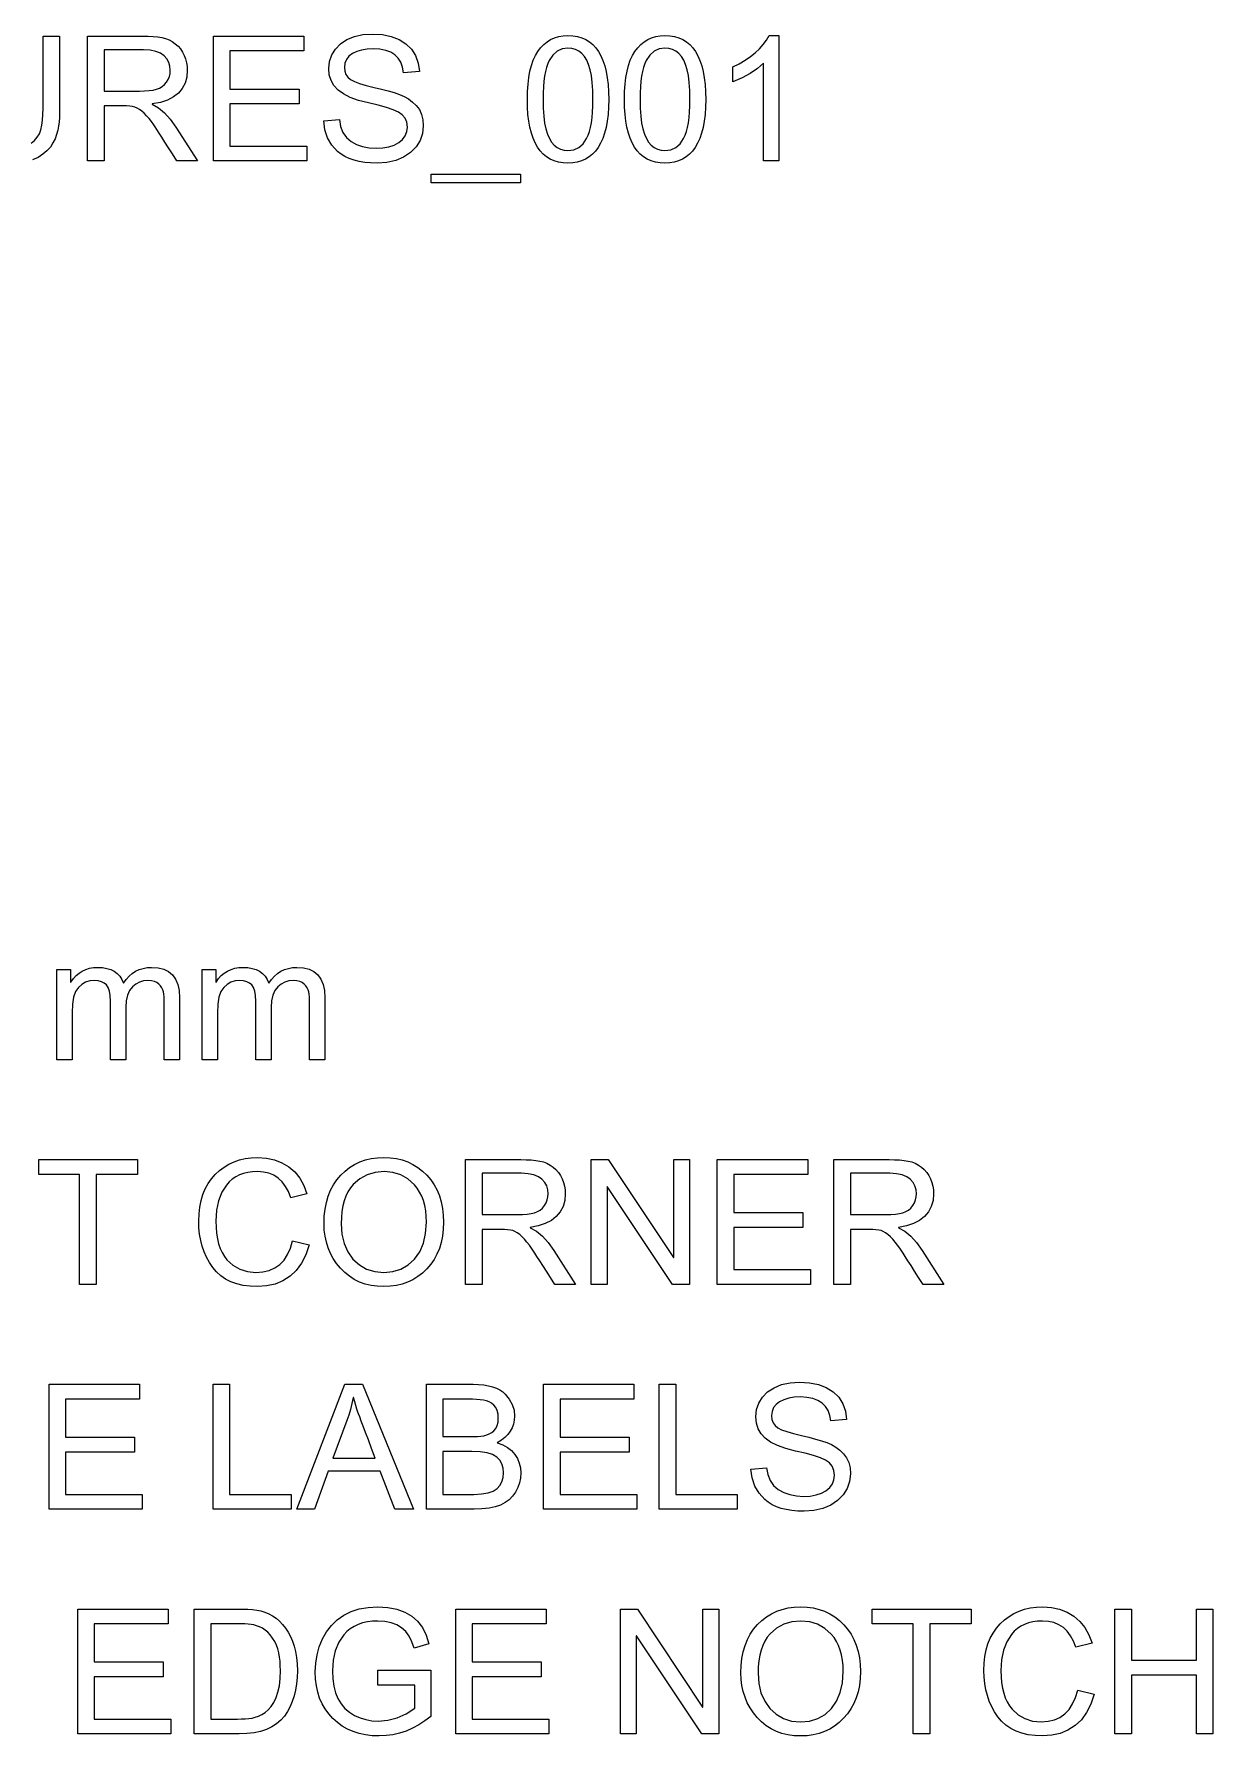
# Model space of a CAD drawing. Header units: millimetres. Extents: x 0 to 180, y 0 to 190.
# Drawn here: x 90 to 137.2, y 121.9 to 190.1 of the extents above; entities that cross this region are included whole.
import ezdxf

# ---------------------------------------------------------------- set-up
doc = ezdxf.new("R2010")
doc.units = ezdxf.units.MM
doc.layers.add('TEXT', color=7, linetype='CONTINUOUS')

msp = doc.modelspace()

# ---------------------------------------------------------------- linework, layer by layer
at = {"layer": 'TEXT'}
for points in [[(89.901, 185.713), (90.035, 185.822), (90.143, 185.948), (90.226, 186.09), (90.283, 186.25), (90.322, 186.43), (90.35, 186.635), (90.366, 186.864), (90.372, 187.118), (90.372, 190), (91.037, 190), (91.037, 187.108)], [(96.562, 185), (95.73, 185), (95.552, 185.281), (95.392, 185.533), (95.249, 185.757), (95.124, 185.952), (95.017, 186.119), (94.928, 186.258), (94.856, 186.368), (94.802, 186.45), (94.711, 186.579), (94.617, 186.7), (94.52, 186.811), (94.422, 186.912), (94.324, 186.999), (94.228, 187.069), (94.136, 187.121), (94.047, 187.156), (93.952, 187.178), (93.843, 187.194), (93.719, 187.203), (93.581, 187.207), (92.817, 187.207), (92.817, 185), (92.156, 185), (92.156, 190), (94.369, 190), (94.587, 189.996), (94.786, 189.986), (94.967, 189.967), (95.13, 189.942), (95.278, 189.905), (95.418, 189.852), (95.548, 189.783), (95.668, 189.698), (95.778, 189.599), (95.874, 189.488), (95.956, 189.365), (96.025, 189.229), (96.079, 189.086), (96.118, 188.938), (96.142, 188.787), (96.149, 188.632), (96.127, 188.363), (96.06, 188.122), (95.948, 187.908), (95.791, 187.722), (95.592, 187.565), (95.351, 187.44), (95.07, 187.347), (94.748, 187.285), (94.748, 187.271), (94.994, 187.131), (95.234, 186.933), (95.465, 186.676), (95.689, 186.361), (96.562, 185)], [(100.928, 185), (97.193, 185), (97.193, 190), (100.812, 190), (100.812, 189.407), (97.855, 189.407), (97.855, 187.879), (100.621, 187.879), (100.621, 187.285), (97.855, 187.285), (97.855, 185.593), (100.928, 185.593), (100.928, 185)], [(104.806, 188.533), (104.769, 188.757), (104.699, 188.952), (104.596, 189.116), (104.461, 189.251), (104.293, 189.357), (104.092, 189.432), (103.858, 189.477), (103.591, 189.492), (103.348, 189.48), (103.128, 189.444), (102.931, 189.384), (102.759, 189.301), (102.619, 189.194), (102.519, 189.066), (102.459, 188.916), (102.439, 188.745), (102.454, 188.593), (102.5, 188.462), (102.578, 188.352), (102.686, 188.262), (102.838, 188.183), (103.046, 188.104), (103.311, 188.025), (103.632, 187.947), (103.928, 187.878), (104.196, 187.809), (104.435, 187.738), (104.645, 187.667), (104.834, 187.586), (105.009, 187.484), (105.17, 187.363), (105.317, 187.222), (105.44, 187.058), (105.527, 186.869), (105.579, 186.653), (105.597, 186.412), (105.565, 186.103), (105.469, 185.822), (105.308, 185.568), (105.084, 185.341), (104.807, 185.155), (104.492, 185.021), (104.138, 184.941), (103.745, 184.915), (103.49, 184.922), (103.251, 184.944), (103.029, 184.981), (102.824, 185.032), (102.635, 185.099), (102.462, 185.179), (102.307, 185.275), (102.167, 185.385), (101.936, 185.638), (101.767, 185.926), (101.659, 186.249), (101.613, 186.606), (102.241, 186.661), (102.286, 186.381), (102.379, 186.142), (102.518, 185.944), (102.705, 185.786), (102.925, 185.666), (103.168, 185.58), (103.432, 185.529), (103.718, 185.512), (103.982, 185.526), (104.22, 185.569), (104.432, 185.64), (104.616, 185.74), (104.766, 185.865), (104.873, 186.01), (104.938, 186.175), (104.959, 186.361), (104.937, 186.552), (104.87, 186.715), (104.758, 186.85), (104.601, 186.958), (104.392, 187.051), (104.121, 187.144), (103.79, 187.236), (103.399, 187.328), (103.006, 187.428), (102.673, 187.547), (102.398, 187.685), (102.183, 187.841), (102.02, 188.019), (101.904, 188.221), (101.834, 188.449), (101.811, 188.701), (101.84, 188.988), (101.929, 189.249), (102.076, 189.484), (102.282, 189.693), (102.538, 189.865), (102.838, 189.987), (103.18, 190.061), (103.564, 190.085), (103.96, 190.061), (104.315, 189.988), (104.629, 189.866), (104.903, 189.695), (105.126, 189.479), (105.29, 189.222), (105.395, 188.924), (105.44, 188.585), (104.806, 188.533)], [(111.392, 190.024), (111.589, 190.014), (111.774, 189.984), (111.946, 189.934), (112.105, 189.864), (112.251, 189.774), (112.385, 189.664), (112.506, 189.534), (112.614, 189.384), (112.71, 189.215), (112.793, 189.025), (112.863, 188.815), (112.92, 188.585), (112.965, 188.335), (112.996, 188.065), (113.015, 187.776), (113.022, 187.466), (113.015, 187.153), (112.996, 186.861), (112.963, 186.59), (112.917, 186.339), (112.857, 186.109), (112.785, 185.9), (112.699, 185.712), (112.601, 185.544), (112.49, 185.397), (112.367, 185.269), (112.233, 185.161), (112.088, 185.072), (111.931, 185.003), (111.763, 184.954), (111.583, 184.925), (111.392, 184.915), (111.195, 184.925), (111.01, 184.955), (110.839, 185.004), (110.68, 185.074), (110.534, 185.164), (110.4, 185.273), (110.279, 185.403), (110.171, 185.553), (110.076, 185.722), (109.993, 185.911), (109.924, 186.121), (109.866, 186.35), (109.822, 186.599), (109.79, 186.868), (109.771, 187.157), (109.765, 187.466), (109.771, 187.779), (109.791, 188.071), (109.824, 188.343), (109.87, 188.594), (109.929, 188.824), (110.002, 189.034), (110.087, 189.223), (110.186, 189.391), (110.297, 189.539), (110.419, 189.668), (110.553, 189.777), (110.698, 189.866), (110.854, 189.935), (111.022, 189.984), (111.201, 190.014), (111.392, 190.024)], [(111.392, 185.42), (111.624, 185.449), (111.826, 185.539), (111.997, 185.689), (112.138, 185.899), (112.198, 186.028), (112.249, 186.176), (112.292, 186.344), (112.328, 186.53), (112.355, 186.736), (112.375, 186.96), (112.387, 187.203), (112.391, 187.466), (112.384, 187.824), (112.363, 188.142), (112.329, 188.42), (112.28, 188.658), (112.218, 188.861), (112.141, 189.037), (112.05, 189.185), (111.946, 189.306), (111.827, 189.399), (111.694, 189.466), (111.546, 189.506), (111.385, 189.519), (111.153, 189.489), (110.952, 189.397), (110.781, 189.245), (110.641, 189.031), (110.583, 188.9), (110.532, 188.751), (110.489, 188.583), (110.454, 188.396), (110.427, 188.191), (110.408, 187.968), (110.396, 187.726), (110.392, 187.466), (110.399, 187.112), (110.42, 186.797), (110.456, 186.52), (110.505, 186.282), (110.568, 186.078), (110.645, 185.902), (110.735, 185.753), (110.839, 185.633), (110.957, 185.539), (111.088, 185.473), (111.233, 185.433), (111.392, 185.42)], [(115.276, 190.024), (115.474, 190.014), (115.658, 189.984), (115.83, 189.934), (115.99, 189.864), (116.136, 189.774), (116.27, 189.664), (116.391, 189.534), (116.499, 189.384), (116.595, 189.215), (116.677, 189.025), (116.747, 188.815), (116.805, 188.585), (116.849, 188.335), (116.881, 188.065), (116.9, 187.776), (116.907, 187.466), (116.9, 187.153), (116.88, 186.861), (116.847, 186.59), (116.801, 186.339), (116.742, 186.109), (116.67, 185.9), (116.584, 185.712), (116.485, 185.544), (116.374, 185.397), (116.252, 185.269), (116.118, 185.161), (115.972, 185.072), (115.816, 185.003), (115.647, 184.954), (115.467, 184.925), (115.276, 184.915), (115.079, 184.925), (114.895, 184.955), (114.723, 185.004), (114.565, 185.074), (114.418, 185.164), (114.285, 185.273), (114.164, 185.403), (114.056, 185.553), (113.961, 185.722), (113.878, 185.911), (113.808, 186.121), (113.751, 186.35), (113.707, 186.599), (113.675, 186.868), (113.656, 187.157), (113.649, 187.466), (113.656, 187.779), (113.676, 188.071), (113.709, 188.343), (113.755, 188.594), (113.814, 188.824), (113.886, 189.034), (113.972, 189.223), (114.071, 189.391), (114.182, 189.539), (114.304, 189.668), (114.438, 189.777), (114.583, 189.866), (114.739, 189.935), (114.907, 189.984), (115.086, 190.014), (115.276, 190.024)], [(115.276, 185.42), (115.508, 185.449), (115.71, 185.539), (115.882, 185.689), (116.023, 185.899), (116.082, 186.028), (116.134, 186.176), (116.177, 186.344), (116.212, 186.53), (116.24, 186.736), (116.26, 186.96), (116.272, 187.203), (116.276, 187.466), (116.269, 187.824), (116.248, 188.142), (116.213, 188.42), (116.165, 188.658), (116.102, 188.861), (116.026, 189.037), (115.935, 189.185), (115.83, 189.306), (115.712, 189.399), (115.579, 189.466), (115.431, 189.506), (115.269, 189.519), (115.038, 189.489), (114.836, 189.397), (114.666, 189.245), (114.526, 189.031), (114.468, 188.9), (114.417, 188.751), (114.374, 188.583), (114.339, 188.396), (114.312, 188.191), (114.293, 187.968), (114.281, 187.726), (114.277, 187.466), (114.284, 187.112), (114.305, 186.797), (114.34, 186.52), (114.389, 186.282), (114.453, 186.078), (114.529, 185.902), (114.62, 185.753), (114.724, 185.633), (114.841, 185.539), (114.973, 185.473), (115.118, 185.433), (115.276, 185.42)], [(119.84, 185), (119.226, 185), (119.226, 188.912), (118.976, 188.702), (118.688, 188.509), (118.361, 188.332), (117.995, 188.172), (117.995, 188.765), (118.249, 188.896), (118.483, 189.035), (118.695, 189.181), (118.886, 189.334), (119.057, 189.495), (119.206, 189.664), (119.334, 189.84), (119.441, 190.024), (119.84, 190.024), (119.84, 185)], [(92.817, 187.8), (94.236, 187.8), (94.44, 187.805), (94.621, 187.818), (94.78, 187.841), (94.916, 187.873), (95.035, 187.919), (95.142, 187.981), (95.236, 188.061), (95.317, 188.158), (95.383, 188.267), (95.43, 188.383), (95.458, 188.504), (95.467, 188.632), (95.452, 188.796), (95.405, 188.948), (95.327, 189.086), (95.218, 189.212), (95.074, 189.317), (94.888, 189.391), (94.663, 189.436), (94.396, 189.451), (92.817, 189.451), (92.817, 187.8)], [(91.037, 187.108), (91.034, 186.919), (91.026, 186.737), (91.013, 186.562), (90.994, 186.395), (90.964, 186.23), (90.917, 186.063), (90.852, 185.893), (90.769, 185.721), (90.664, 185.556), (90.53, 185.404), (90.367, 185.267), (90.176, 185.145), (89.953, 185.044)], [(109.492, 184.127), (105.917, 184.127), (105.917, 184.475), (109.492, 184.475), (109.492, 184.127)], [(95.839, 149), (95.225, 149), (95.225, 151.285), (95.223, 151.407), (95.217, 151.519), (95.206, 151.622), (95.191, 151.717), (95.167, 151.804), (95.13, 151.885), (95.079, 151.962), (95.015, 152.034), (94.935, 152.094), (94.834, 152.137), (94.714, 152.163), (94.574, 152.172), (94.399, 152.156), (94.237, 152.109), (94.087, 152.03), (93.95, 151.92), (93.835, 151.774), (93.753, 151.589), (93.703, 151.364), (93.687, 151.101), (93.687, 149), (93.073, 149), (93.073, 151.353), (93.063, 151.57), (93.032, 151.75), (92.98, 151.892), (92.908, 151.998), (92.816, 152.074), (92.708, 152.128), (92.582, 152.161), (92.439, 152.172), (92.25, 152.155), (92.078, 152.104), (91.925, 152.018), (91.789, 151.899), (91.678, 151.733), (91.598, 151.508), (91.551, 151.223), (91.535, 150.879), (91.535, 149), (90.921, 149), (90.921, 152.619), (91.473, 152.619), (91.473, 152.114), (91.487, 152.114), (91.585, 152.251), (91.693, 152.371), (91.812, 152.471), (91.942, 152.554), (92.082, 152.618), (92.233, 152.664), (92.395, 152.691), (92.568, 152.701), (92.759, 152.691), (92.932, 152.661), (93.087, 152.611), (93.225, 152.542), (93.345, 152.453), (93.447, 152.344), (93.531, 152.215), (93.598, 152.066), (93.704, 152.215), (93.819, 152.344), (93.944, 152.453), (94.078, 152.542), (94.223, 152.611), (94.376, 152.661), (94.54, 152.691), (94.714, 152.701), (94.977, 152.682), (95.206, 152.625), (95.399, 152.53), (95.558, 152.397), (95.681, 152.226), (95.769, 152.018), (95.821, 151.771), (95.839, 151.486), (95.839, 149)], [(101.658, 149), (101.044, 149), (101.044, 151.285), (101.042, 151.407), (101.035, 151.519), (101.024, 151.622), (101.01, 151.717), (100.986, 151.804), (100.949, 151.885), (100.898, 151.962), (100.834, 152.034), (100.753, 152.094), (100.653, 152.137), (100.532, 152.163), (100.392, 152.172), (100.218, 152.156), (100.055, 152.109), (99.906, 152.03), (99.768, 151.92), (99.653, 151.774), (99.571, 151.589), (99.522, 151.364), (99.505, 151.101), (99.505, 149), (98.892, 149), (98.892, 151.353), (98.881, 151.57), (98.85, 151.75), (98.798, 151.892), (98.726, 151.998), (98.635, 152.074), (98.526, 152.128), (98.4, 152.161), (98.257, 152.172), (98.068, 152.155), (97.897, 152.104), (97.743, 152.018), (97.607, 151.899), (97.496, 151.733), (97.417, 151.508), (97.369, 151.223), (97.353, 150.879), (97.353, 149), (96.739, 149), (96.739, 152.619), (97.292, 152.619), (97.292, 152.114), (97.306, 152.114), (97.403, 152.251), (97.511, 152.371), (97.63, 152.471), (97.76, 152.554), (97.901, 152.618), (98.052, 152.664), (98.214, 152.691), (98.387, 152.701), (98.577, 152.691), (98.75, 152.661), (98.906, 152.611), (99.043, 152.542), (99.163, 152.453), (99.265, 152.344), (99.35, 152.215), (99.417, 152.066), (99.522, 152.215), (99.637, 152.344), (99.762, 152.453), (99.897, 152.542), (100.041, 152.611), (100.195, 152.661), (100.359, 152.691), (100.532, 152.701), (100.796, 152.682), (101.024, 152.625), (101.218, 152.53), (101.376, 152.397), (101.499, 152.226), (101.587, 152.018), (101.64, 151.771), (101.658, 151.486), (101.658, 149)], [(94.158, 144.407), (92.503, 144.407), (92.503, 140), (91.838, 140), (91.838, 144.407), (90.198, 144.407), (90.198, 145), (94.158, 145), (94.158, 144.407)], [(101.023, 141.586), (100.894, 141.191), (100.723, 140.851), (100.513, 140.563), (100.261, 140.329), (99.975, 140.148), (99.663, 140.018), (99.323, 139.941), (98.956, 139.915), (98.66, 139.927), (98.384, 139.963), (98.129, 140.023), (97.895, 140.107), (97.682, 140.215), (97.49, 140.347), (97.318, 140.504), (97.167, 140.684), (97.036, 140.881), (96.922, 141.088), (96.826, 141.305), (96.747, 141.531), (96.685, 141.767), (96.641, 142.013), (96.615, 142.269), (96.606, 142.534), (96.617, 142.825), (96.648, 143.1), (96.699, 143.359), (96.771, 143.601), (96.864, 143.827), (96.978, 144.037), (97.112, 144.231), (97.266, 144.408), (97.437, 144.567), (97.62, 144.704), (97.814, 144.821), (98.021, 144.916), (98.239, 144.99), (98.468, 145.043), (98.71, 145.075), (98.963, 145.085), (99.315, 145.062), (99.64, 144.992), (99.939, 144.876), (100.211, 144.714), (100.451, 144.506), (100.652, 144.256), (100.815, 143.962), (100.938, 143.626), (100.29, 143.472), (100.197, 143.717), (100.084, 143.929), (99.948, 144.109), (99.792, 144.256), (99.614, 144.371), (99.416, 144.453), (99.197, 144.503), (98.956, 144.519), (98.758, 144.511), (98.572, 144.486), (98.398, 144.444), (98.237, 144.385), (98.088, 144.309), (97.951, 144.217), (97.827, 144.108), (97.715, 143.982), (97.53, 143.69), (97.398, 143.353), (97.318, 142.97), (97.292, 142.541), (97.299, 142.288), (97.32, 142.053), (97.355, 141.833), (97.403, 141.631), (97.466, 141.446), (97.542, 141.277), (97.633, 141.124), (97.737, 140.989), (97.977, 140.767), (98.25, 140.608), (98.557, 140.513), (98.898, 140.481), (99.178, 140.501), (99.43, 140.56), (99.655, 140.659), (99.852, 140.798), (100.021, 140.977), (100.163, 141.195), (100.278, 141.454), (100.365, 141.753), (101.023, 141.586)], [(104.021, 145.085), (104.278, 145.074), (104.523, 145.041), (104.755, 144.985), (104.976, 144.907), (105.185, 144.807), (105.382, 144.684), (105.567, 144.54), (105.74, 144.372), (105.897, 144.187), (106.033, 143.988), (106.147, 143.774), (106.241, 143.546), (106.315, 143.304), (106.367, 143.048), (106.398, 142.778), (106.409, 142.493), (106.398, 142.21), (106.367, 141.94), (106.314, 141.685), (106.241, 141.444), (106.146, 141.217), (106.031, 141.005), (105.894, 140.806), (105.737, 140.622), (105.563, 140.457), (105.378, 140.313), (105.18, 140.191), (104.972, 140.092), (104.752, 140.014), (104.52, 139.959), (104.276, 139.926), (104.021, 139.915), (103.757, 139.926), (103.507, 139.961), (103.27, 140.018), (103.046, 140.098), (102.835, 140.201), (102.637, 140.327), (102.453, 140.476), (102.282, 140.648), (102.127, 140.836), (101.994, 141.035), (101.881, 141.244), (101.788, 141.462), (101.716, 141.691), (101.665, 141.93), (101.634, 142.179), (101.623, 142.439), (101.634, 142.738), (101.665, 143.022), (101.717, 143.288), (101.79, 143.539), (101.884, 143.773), (101.999, 143.991), (102.134, 144.192), (102.29, 144.378), (102.463, 144.543), (102.648, 144.687), (102.846, 144.809), (103.056, 144.908), (103.279, 144.986), (103.514, 145.041), (103.761, 145.074), (104.021, 145.085)], [(111.695, 140), (110.863, 140), (110.685, 140.281), (110.525, 140.533), (110.382, 140.757), (110.258, 140.952), (110.15, 141.119), (110.061, 141.258), (109.989, 141.368), (109.935, 141.45), (109.844, 141.579), (109.75, 141.7), (109.654, 141.811), (109.555, 141.912), (109.457, 141.999), (109.361, 142.069), (109.269, 142.121), (109.18, 142.156), (109.085, 142.178), (108.976, 142.194), (108.852, 142.203), (108.714, 142.207), (107.95, 142.207), (107.95, 140), (107.289, 140), (107.289, 145), (109.502, 145), (109.72, 144.996), (109.919, 144.986), (110.1, 144.967), (110.263, 144.942), (110.411, 144.905), (110.551, 144.852), (110.681, 144.783), (110.802, 144.698), (110.911, 144.599), (111.007, 144.488), (111.089, 144.365), (111.158, 144.229), (111.212, 144.086), (111.251, 143.938), (111.275, 143.787), (111.282, 143.632), (111.26, 143.363), (111.193, 143.122), (111.081, 142.908), (110.924, 142.722), (110.725, 142.565), (110.484, 142.44), (110.203, 142.347), (109.881, 142.285), (109.881, 142.271), (110.127, 142.131), (110.367, 141.933), (110.598, 141.676), (110.822, 141.361), (111.695, 140)], [(116.259, 140), (115.58, 140), (112.967, 143.926), (112.954, 143.926), (112.954, 140), (112.326, 140), (112.326, 145), (113.001, 145), (115.614, 141.074), (115.628, 141.074), (115.628, 145), (116.259, 145), (116.259, 140)], [(121.105, 140), (117.37, 140), (117.37, 145), (120.989, 145), (120.989, 144.407), (118.032, 144.407), (118.032, 142.879), (120.798, 142.879), (120.798, 142.285), (118.032, 142.285), (118.032, 140.593), (121.105, 140.593), (121.105, 140)], [(126.443, 140), (125.611, 140), (125.433, 140.281), (125.272, 140.533), (125.13, 140.757), (125.005, 140.952), (124.898, 141.119), (124.809, 141.258), (124.737, 141.368), (124.683, 141.45), (124.591, 141.579), (124.497, 141.7), (124.401, 141.811), (124.303, 141.912), (124.204, 141.999), (124.109, 142.069), (124.017, 142.121), (123.927, 142.156), (123.832, 142.178), (123.723, 142.194), (123.6, 142.203), (123.462, 142.207), (122.698, 142.207), (122.698, 140), (122.036, 140), (122.036, 145), (124.25, 145), (124.467, 144.996), (124.667, 144.986), (124.848, 144.967), (125.01, 144.942), (125.159, 144.905), (125.298, 144.852), (125.428, 144.783), (125.549, 144.698), (125.658, 144.599), (125.754, 144.488), (125.837, 144.365), (125.906, 144.229), (125.96, 144.086), (125.999, 143.938), (126.022, 143.787), (126.03, 143.632), (126.008, 143.363), (125.94, 143.122), (125.829, 142.908), (125.672, 142.722), (125.472, 142.565), (125.232, 142.44), (124.951, 142.347), (124.628, 142.285), (124.628, 142.271), (124.875, 142.131), (125.114, 141.933), (125.346, 141.676), (125.57, 141.361), (126.443, 140)], [(104.014, 140.481), (104.377, 140.514), (104.703, 140.614), (104.993, 140.78), (105.247, 141.013), (105.454, 141.305), (105.602, 141.649), (105.692, 142.045), (105.723, 142.493), (105.716, 142.73), (105.693, 142.953), (105.655, 143.161), (105.602, 143.356), (105.535, 143.537), (105.452, 143.703), (105.354, 143.856), (105.24, 143.994), (104.984, 144.224), (104.696, 144.388), (104.377, 144.486), (104.028, 144.519), (103.669, 144.487), (103.344, 144.39), (103.052, 144.229), (102.793, 144.004), (102.68, 143.867), (102.581, 143.712), (102.498, 143.541), (102.43, 143.352), (102.377, 143.146), (102.339, 142.923), (102.317, 142.682), (102.309, 142.425), (102.339, 142.011), (102.428, 141.638), (102.576, 141.307), (102.783, 141.018), (103.038, 140.783), (103.328, 140.615), (103.653, 140.514), (104.014, 140.481)], [(107.95, 142.8), (109.369, 142.8), (109.573, 142.805), (109.754, 142.818), (109.913, 142.841), (110.049, 142.873), (110.169, 142.919), (110.275, 142.981), (110.369, 143.061), (110.45, 143.158), (110.516, 143.267), (110.563, 143.383), (110.591, 143.504), (110.6, 143.632), (110.585, 143.796), (110.538, 143.948), (110.46, 144.086), (110.351, 144.212), (110.207, 144.317), (110.021, 144.391), (109.796, 144.436), (109.529, 144.451), (107.95, 144.451), (107.95, 142.8)], [(122.698, 142.8), (124.117, 142.8), (124.32, 142.805), (124.502, 142.818), (124.661, 142.841), (124.797, 142.873), (124.916, 142.919), (125.023, 142.981), (125.116, 143.061), (125.198, 143.158), (125.263, 143.267), (125.31, 143.383), (125.339, 143.504), (125.348, 143.632), (125.332, 143.796), (125.286, 143.948), (125.208, 144.086), (125.099, 144.212), (124.954, 144.317), (124.769, 144.391), (124.543, 144.436), (124.277, 144.451), (122.698, 144.451), (122.698, 142.8)], [(94.345, 131), (90.611, 131), (90.611, 136), (94.229, 136), (94.229, 135.407), (91.272, 135.407), (91.272, 133.879), (94.038, 133.879), (94.038, 133.285), (91.272, 133.285), (91.272, 131.593), (94.345, 131.593), (94.345, 131)], [(100.31, 131), (97.183, 131), (97.183, 136), (97.844, 136), (97.844, 131.593), (100.31, 131.593), (100.31, 131)], [(105.208, 131), (104.461, 131), (103.874, 132.521), (101.787, 132.521), (101.235, 131), (100.535, 131), (102.456, 136), (103.168, 136), (105.208, 131)], [(108.561, 133.66), (108.781, 133.577), (108.972, 133.472), (109.133, 133.345), (109.265, 133.195), (109.367, 133.028), (109.44, 132.848), (109.484, 132.657), (109.499, 132.453), (109.485, 132.247), (109.446, 132.05), (109.38, 131.862), (109.287, 131.682), (109.17, 131.518), (109.031, 131.377), (108.87, 131.26), (108.687, 131.165), (108.475, 131.093), (108.229, 131.041), (107.948, 131.01), (107.633, 131), (105.72, 131), (105.72, 136), (107.595, 136), (107.815, 135.994), (108.017, 135.975), (108.203, 135.944), (108.372, 135.901), (108.524, 135.845), (108.659, 135.777), (108.778, 135.697), (108.88, 135.604), (109.043, 135.401), (109.16, 135.187), (109.23, 134.961), (109.253, 134.724), (109.242, 134.564), (109.21, 134.409), (109.156, 134.261), (109.081, 134.119), (108.984, 133.986), (108.865, 133.865), (108.724, 133.757), (108.561, 133.66)], [(114.147, 131), (110.413, 131), (110.413, 136), (114.031, 136), (114.031, 135.407), (111.074, 135.407), (111.074, 133.879), (113.84, 133.879), (113.84, 133.285), (111.074, 133.285), (111.074, 131.593), (114.147, 131.593), (114.147, 131)], [(118.172, 131), (115.044, 131), (115.044, 136), (115.706, 136), (115.706, 131.593), (118.172, 131.593), (118.172, 131)], [(121.91, 134.533), (121.873, 134.757), (121.803, 134.952), (121.701, 135.116), (121.565, 135.251), (121.397, 135.357), (121.196, 135.432), (120.962, 135.477), (120.696, 135.492), (120.452, 135.48), (120.232, 135.444), (120.036, 135.384), (119.864, 135.301), (119.723, 135.194), (119.623, 135.066), (119.563, 134.916), (119.543, 134.745), (119.558, 134.593), (119.605, 134.462), (119.682, 134.352), (119.79, 134.262), (119.942, 134.183), (120.15, 134.104), (120.415, 134.025), (120.737, 133.947), (121.033, 133.878), (121.3, 133.809), (121.539, 133.738), (121.75, 133.667), (121.939, 133.586), (122.114, 133.484), (122.275, 133.363), (122.422, 133.222), (122.544, 133.058), (122.631, 132.869), (122.684, 132.653), (122.701, 132.412), (122.669, 132.103), (122.573, 131.822), (122.412, 131.568), (122.188, 131.341), (121.912, 131.155), (121.597, 131.021), (121.242, 130.941), (120.849, 130.915), (120.594, 130.922), (120.355, 130.944), (120.133, 130.981), (119.928, 131.032), (119.739, 131.099), (119.567, 131.179), (119.411, 131.275), (119.272, 131.385), (119.041, 131.638), (118.872, 131.926), (118.764, 132.249), (118.718, 132.606), (119.345, 132.661), (119.391, 132.381), (119.483, 132.142), (119.623, 131.944), (119.809, 131.786), (120.03, 131.666), (120.272, 131.58), (120.536, 131.529), (120.822, 131.512), (121.087, 131.526), (121.325, 131.569), (121.536, 131.64), (121.721, 131.74), (121.871, 131.865), (121.978, 132.01), (122.042, 132.175), (122.063, 132.361), (122.041, 132.552), (121.974, 132.715), (121.862, 132.85), (121.705, 132.958), (121.496, 133.051), (121.226, 133.144), (120.895, 133.236), (120.503, 133.328), (120.111, 133.428), (119.777, 133.547), (119.503, 133.685), (119.287, 133.841), (119.125, 134.019), (119.008, 134.221), (118.939, 134.449), (118.915, 134.701), (118.945, 134.988), (119.033, 135.249), (119.18, 135.484), (119.386, 135.693), (119.643, 135.865), (119.942, 135.987), (120.284, 136.061), (120.668, 136.085), (121.064, 136.061), (121.419, 135.988), (121.734, 135.866), (122.007, 135.695), (122.231, 135.479), (122.395, 135.222), (122.499, 134.924), (122.544, 134.585), (121.91, 134.533)], [(103.673, 133.046), (103.528, 133.43), (103.4, 133.77), (103.288, 134.067), (103.193, 134.319), (103.115, 134.527), (103.054, 134.692), (103.009, 134.813), (102.981, 134.89), (102.941, 135.009), (102.898, 135.147), (102.854, 135.303), (102.807, 135.478), (102.79, 135.478), (102.738, 135.23), (102.678, 134.992), (102.61, 134.763), (102.534, 134.544), (101.975, 133.046), (103.673, 133.046)], [(106.381, 133.906), (107.466, 133.906), (107.626, 133.908), (107.773, 133.915), (107.907, 133.927), (108.027, 133.943), (108.137, 133.97), (108.241, 134.012), (108.337, 134.069), (108.428, 134.141), (108.504, 134.232), (108.558, 134.346), (108.591, 134.481), (108.602, 134.639), (108.591, 134.805), (108.558, 134.947), (108.503, 135.067), (108.426, 135.163), (108.334, 135.239), (108.233, 135.299), (108.124, 135.342), (108.006, 135.369), (107.876, 135.385), (107.728, 135.397), (107.563, 135.404), (107.381, 135.407), (106.381, 135.407), (106.381, 133.906)], [(106.381, 131.593), (107.626, 131.593), (107.935, 131.608), (108.192, 131.651), (108.399, 131.722), (108.554, 131.822), (108.667, 131.947), (108.748, 132.094), (108.797, 132.263), (108.813, 132.453), (108.796, 132.645), (108.744, 132.814), (108.658, 132.961), (108.537, 133.086), (108.371, 133.185), (108.15, 133.256), (107.873, 133.298), (107.541, 133.312), (106.381, 133.312), (106.381, 131.593)], [(95.495, 122), (91.76, 122), (91.76, 127), (95.379, 127), (95.379, 126.407), (92.422, 126.407), (92.422, 124.879), (95.188, 124.879), (95.188, 124.285), (92.422, 124.285), (92.422, 122.593), (95.495, 122.593), (95.495, 122)], [(96.426, 127), (98.151, 127), (98.37, 126.997), (98.573, 126.988), (98.761, 126.974), (98.932, 126.954), (99.094, 126.923), (99.253, 126.875), (99.407, 126.81), (99.558, 126.729), (99.703, 126.631), (99.838, 126.516), (99.964, 126.384), (100.08, 126.236), (100.186, 126.073), (100.28, 125.899), (100.362, 125.713), (100.431, 125.515), (100.487, 125.3), (100.527, 125.064), (100.551, 124.806), (100.559, 124.527), (100.551, 124.257), (100.527, 123.999), (100.485, 123.754), (100.428, 123.521), (100.354, 123.3), (100.264, 123.091), (100.157, 122.895), (100.034, 122.711), (99.891, 122.544), (99.724, 122.4), (99.534, 122.278), (99.32, 122.178), (99.082, 122.1), (98.82, 122.044), (98.535, 122.011), (98.226, 122), (96.426, 122), (96.426, 127)], [(105.897, 122.699), (105.658, 122.515), (105.414, 122.356), (105.163, 122.221), (104.908, 122.111), (104.647, 122.025), (104.38, 121.964), (104.108, 121.927), (103.83, 121.915), (103.55, 121.926), (103.283, 121.959), (103.031, 122.013), (102.792, 122.09), (102.567, 122.189), (102.356, 122.309), (102.159, 122.451), (101.976, 122.616), (101.811, 122.798), (101.668, 122.995), (101.547, 123.206), (101.448, 123.432), (101.371, 123.672), (101.316, 123.927), (101.283, 124.196), (101.272, 124.48), (101.29, 124.828), (101.344, 125.165), (101.434, 125.489), (101.56, 125.801), (101.722, 126.09), (101.917, 126.344), (102.146, 126.564), (102.41, 126.749), (102.706, 126.896), (103.033, 127.001), (103.392, 127.064), (103.782, 127.085), (104.183, 127.062), (104.542, 126.993), (104.859, 126.877), (105.135, 126.715), (105.369, 126.507), (105.561, 126.253), (105.713, 125.952), (105.822, 125.605), (105.229, 125.438), (105.145, 125.691), (105.033, 125.91), (104.894, 126.096), (104.727, 126.248), (104.533, 126.367), (104.31, 126.451), (104.06, 126.502), (103.782, 126.519), (103.563, 126.51), (103.358, 126.485), (103.167, 126.441), (102.989, 126.381), (102.826, 126.303), (102.676, 126.208), (102.54, 126.096), (102.418, 125.967), (102.217, 125.669), (102.073, 125.329), (101.986, 124.946), (101.958, 124.52), (101.972, 124.2), (102.014, 123.908), (102.083, 123.644), (102.181, 123.409), (102.306, 123.2), (102.458, 123.019), (102.637, 122.865), (102.843, 122.738), (103.067, 122.639), (103.3, 122.568), (103.543, 122.526), (103.796, 122.512), (104.181, 122.544), (104.553, 122.64), (104.911, 122.801), (105.256, 123.027), (105.256, 123.954), (103.782, 123.954), (103.782, 124.551), (105.897, 124.551), (105.897, 122.699)], [(110.631, 122), (106.896, 122), (106.896, 127), (110.515, 127), (110.515, 126.407), (107.558, 126.407), (107.558, 124.879), (110.324, 124.879), (110.324, 124.285), (107.558, 124.285), (107.558, 122.593), (110.631, 122.593), (110.631, 122)], [(117.428, 122), (116.75, 122), (114.137, 125.926), (114.123, 125.926), (114.123, 122), (113.496, 122), (113.496, 127), (114.171, 127), (116.784, 123.074), (116.797, 123.074), (116.797, 127), (117.428, 127), (117.428, 122)], [(120.713, 127.085), (120.969, 127.074), (121.214, 127.041), (121.447, 126.985), (121.668, 126.907), (121.877, 126.807), (122.074, 126.684), (122.259, 126.54), (122.432, 126.372), (122.588, 126.187), (122.724, 125.988), (122.839, 125.774), (122.933, 125.546), (123.006, 125.304), (123.058, 125.048), (123.09, 124.778), (123.1, 124.493), (123.09, 124.21), (123.058, 123.94), (123.006, 123.685), (122.932, 123.444), (122.838, 123.217), (122.722, 123.005), (122.586, 122.806), (122.428, 122.622), (122.255, 122.457), (122.069, 122.313), (121.872, 122.191), (121.664, 122.092), (121.443, 122.014), (121.211, 121.959), (120.968, 121.926), (120.713, 121.915), (120.449, 121.926), (120.199, 121.961), (119.961, 122.018), (119.737, 122.098), (119.527, 122.201), (119.329, 122.327), (119.145, 122.476), (118.973, 122.648), (118.819, 122.836), (118.685, 123.035), (118.572, 123.244), (118.48, 123.462), (118.408, 123.691), (118.356, 123.93), (118.325, 124.179), (118.315, 124.439), (118.326, 124.738), (118.357, 125.022), (118.409, 125.288), (118.482, 125.539), (118.576, 125.773), (118.69, 125.991), (118.826, 126.192), (118.982, 126.378), (119.155, 126.543), (119.34, 126.687), (119.538, 126.809), (119.748, 126.908), (119.971, 126.986), (120.206, 127.041), (120.453, 127.074), (120.713, 127.085)], [(127.534, 126.407), (125.88, 126.407), (125.88, 122), (125.215, 122), (125.215, 126.407), (123.574, 126.407), (123.574, 127), (127.534, 127), (127.534, 126.407)], [(132.459, 123.586), (132.33, 123.191), (132.159, 122.851), (131.948, 122.563), (131.697, 122.329), (131.411, 122.148), (131.099, 122.018), (130.759, 121.941), (130.392, 121.915), (130.096, 121.927), (129.82, 121.963), (129.565, 122.023), (129.331, 122.107), (129.118, 122.215), (128.926, 122.347), (128.754, 122.504), (128.603, 122.684), (128.472, 122.881), (128.358, 123.088), (128.261, 123.305), (128.183, 123.531), (128.121, 123.767), (128.077, 124.013), (128.051, 124.269), (128.042, 124.534), (128.053, 124.825), (128.084, 125.1), (128.135, 125.359), (128.207, 125.601), (128.3, 125.827), (128.414, 126.037), (128.548, 126.231), (128.702, 126.408), (128.873, 126.567), (129.056, 126.704), (129.25, 126.821), (129.456, 126.916), (129.674, 126.99), (129.904, 127.043), (130.146, 127.075), (130.399, 127.085), (130.751, 127.062), (131.076, 126.992), (131.375, 126.876), (131.647, 126.714), (131.887, 126.506), (132.088, 126.256), (132.25, 125.962), (132.374, 125.626), (131.726, 125.472), (131.633, 125.717), (131.519, 125.929), (131.384, 126.109), (131.228, 126.256), (131.05, 126.371), (130.852, 126.453), (130.632, 126.503), (130.392, 126.519), (130.194, 126.511), (130.008, 126.486), (129.834, 126.444), (129.673, 126.385), (129.524, 126.309), (129.387, 126.217), (129.263, 126.108), (129.151, 125.982), (128.966, 125.69), (128.834, 125.353), (128.754, 124.97), (128.728, 124.541), (128.735, 124.288), (128.756, 124.053), (128.79, 123.833), (128.839, 123.631), (128.902, 123.446), (128.978, 123.277), (129.069, 123.124), (129.173, 122.989), (129.412, 122.767), (129.686, 122.608), (129.993, 122.513), (130.334, 122.481), (130.614, 122.501), (130.866, 122.56), (131.09, 122.659), (131.288, 122.798), (131.457, 122.977), (131.599, 123.195), (131.714, 123.454), (131.801, 123.753), (132.459, 123.586)], [(137.217, 122), (136.552, 122), (136.552, 124.353), (133.953, 124.353), (133.953, 122), (133.291, 122), (133.291, 127), (133.953, 127), (133.953, 124.947), (136.552, 124.947), (136.552, 127), (137.217, 127), (137.217, 122)], [(97.087, 122.593), (98.158, 122.593), (98.318, 122.596), (98.468, 122.604), (98.61, 122.616), (98.743, 122.634), (98.872, 122.664), (99.002, 122.71), (99.133, 122.774), (99.265, 122.856), (99.392, 122.961), (99.507, 123.095), (99.611, 123.258), (99.703, 123.45), (99.779, 123.672), (99.834, 123.929), (99.866, 124.218), (99.877, 124.541), (99.873, 124.725), (99.861, 124.904), (99.84, 125.076), (99.811, 125.242), (99.77, 125.401), (99.716, 125.553), (99.648, 125.698), (99.565, 125.835), (99.472, 125.96), (99.373, 126.067), (99.267, 126.156), (99.154, 126.227), (99.039, 126.284), (98.925, 126.328), (98.813, 126.36), (98.702, 126.379), (98.584, 126.391), (98.451, 126.4), (98.302, 126.405), (98.138, 126.407), (97.087, 126.407), (97.087, 122.593)], [(120.706, 122.481), (121.068, 122.514), (121.395, 122.614), (121.685, 122.78), (121.939, 123.013), (122.146, 123.305), (122.294, 123.649), (122.384, 124.045), (122.415, 124.493), (122.407, 124.73), (122.385, 124.953), (122.347, 125.161), (122.294, 125.356), (122.226, 125.537), (122.143, 125.703), (122.045, 125.856), (121.932, 125.994), (121.675, 126.224), (121.388, 126.388), (121.069, 126.486), (120.72, 126.519), (120.361, 126.487), (120.036, 126.39), (119.744, 126.229), (119.485, 126.004), (119.371, 125.867), (119.273, 125.712), (119.19, 125.541), (119.122, 125.352), (119.069, 125.146), (119.031, 124.923), (119.008, 124.682), (119.001, 124.425), (119.03, 124.011), (119.119, 123.638), (119.267, 123.307), (119.475, 123.018), (119.729, 122.783), (120.02, 122.615), (120.345, 122.514), (120.706, 122.481)]]:
    msp.add_lwpolyline(points, dxfattribs=at)

doc.saveas('drawing.dxf')
